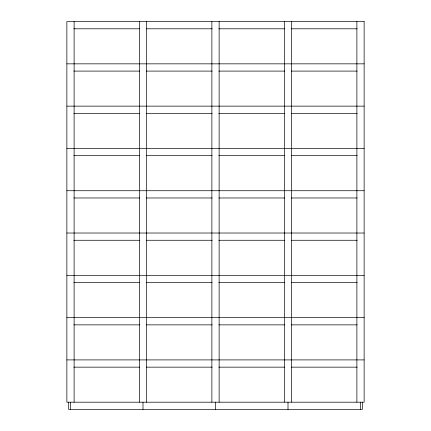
<?xml version="1.0" encoding="UTF-8"?>
<svg xmlns="http://www.w3.org/2000/svg" width="431" height="431" viewBox="0 0 431 431"><rect width="100%" height="100%" fill="white"/><g stroke="black" fill="none" stroke-linecap="round" stroke-linejoin="round"><path stroke-width="0.65" d="M73.846 28.802L139.639 28.802M146.351 28.802L212.144 28.802M218.856 28.802L284.649 28.802M291.361 28.802L357.154 28.802M66.864 63.842L364.136 63.842M73.846 71.093L139.639 71.093M146.351 71.093L212.144 71.093M218.856 71.093L284.649 71.093M291.361 71.093L357.154 71.093M66.864 106.139L364.136 106.139M73.846 113.391L139.639 113.391M146.351 113.391L212.144 113.391M218.856 113.391L284.649 113.391M291.361 113.391L357.154 113.391M66.864 148.431L364.136 148.431M73.846 155.683L139.639 155.683M146.351 155.683L212.144 155.683M218.856 155.683L284.649 155.683M291.361 155.683L357.154 155.683M66.864 190.728L364.136 190.728M73.846 197.98L139.639 197.98M146.351 197.98L212.144 197.98M218.856 197.98L284.649 197.98M291.361 197.98L357.154 197.98M66.864 233.02L364.136 233.02M73.846 240.272L139.639 240.272M146.351 240.272L212.144 240.272M218.856 240.272L284.649 240.272M291.361 240.272L357.154 240.272M66.864 275.317L364.136 275.317M73.846 282.569L139.639 282.569M146.351 282.569L212.144 282.569M218.856 282.569L284.649 282.569M291.361 282.569L357.154 282.569M66.864 317.609L364.136 317.609M73.846 324.861L139.639 324.861M146.351 324.861L212.144 324.861M218.856 324.861L284.649 324.861M291.361 324.861L357.154 324.861M66.864 359.907L364.136 359.907M73.846 367.158L139.639 367.158M146.351 367.158L212.144 367.158M218.856 367.158L284.649 367.158M291.361 367.158L357.154 367.158M362.32 402.198L362.32 409.45L68.68 409.45L68.68 402.198M360.51 402.198L360.51 409.45M356.884 21.55L356.884 402.198M291.631 21.55L291.631 402.198M288.005 402.198L288.005 409.45M284.379 21.55L284.379 402.198M219.126 21.55L219.126 402.198M215.5 402.198L215.5 409.45M211.874 21.55L211.874 402.198M146.621 21.55L146.621 402.198M142.995 402.198L142.995 409.45M139.369 21.55L139.369 402.198M74.116 21.55L74.116 402.198M70.49 402.198L70.49 409.45M364.136 21.55L66.864 21.55L66.864 402.198L364.136 402.198L364.136 21.55"/></g></svg>
